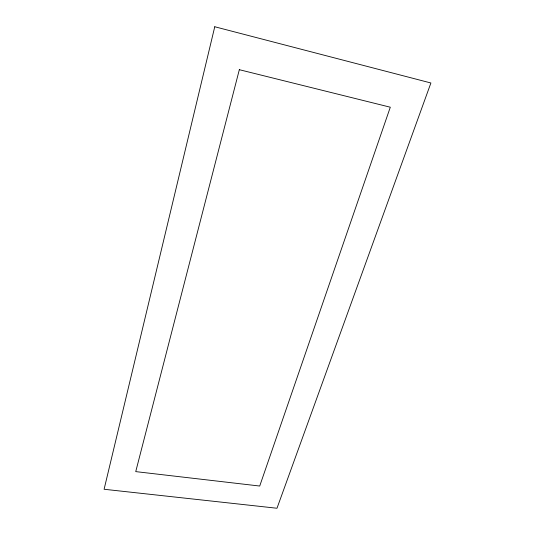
<?xml version="1.0" encoding="UTF-8"?>
<svg xmlns="http://www.w3.org/2000/svg" width="535" height="535" viewBox="0 0 535 535"><rect width="100%" height="100%" fill="white"/><g stroke="black" fill="none" stroke-linecap="round" stroke-linejoin="round"><path stroke-width="0.8" d="M214.762 26.75L104.098 489.264L276.983 508.25L430.902 82.985L214.762 26.75M239.332 69.697L135.736 471.616L259.716 486.041L390.303 107.214L239.332 69.697"/></g></svg>
